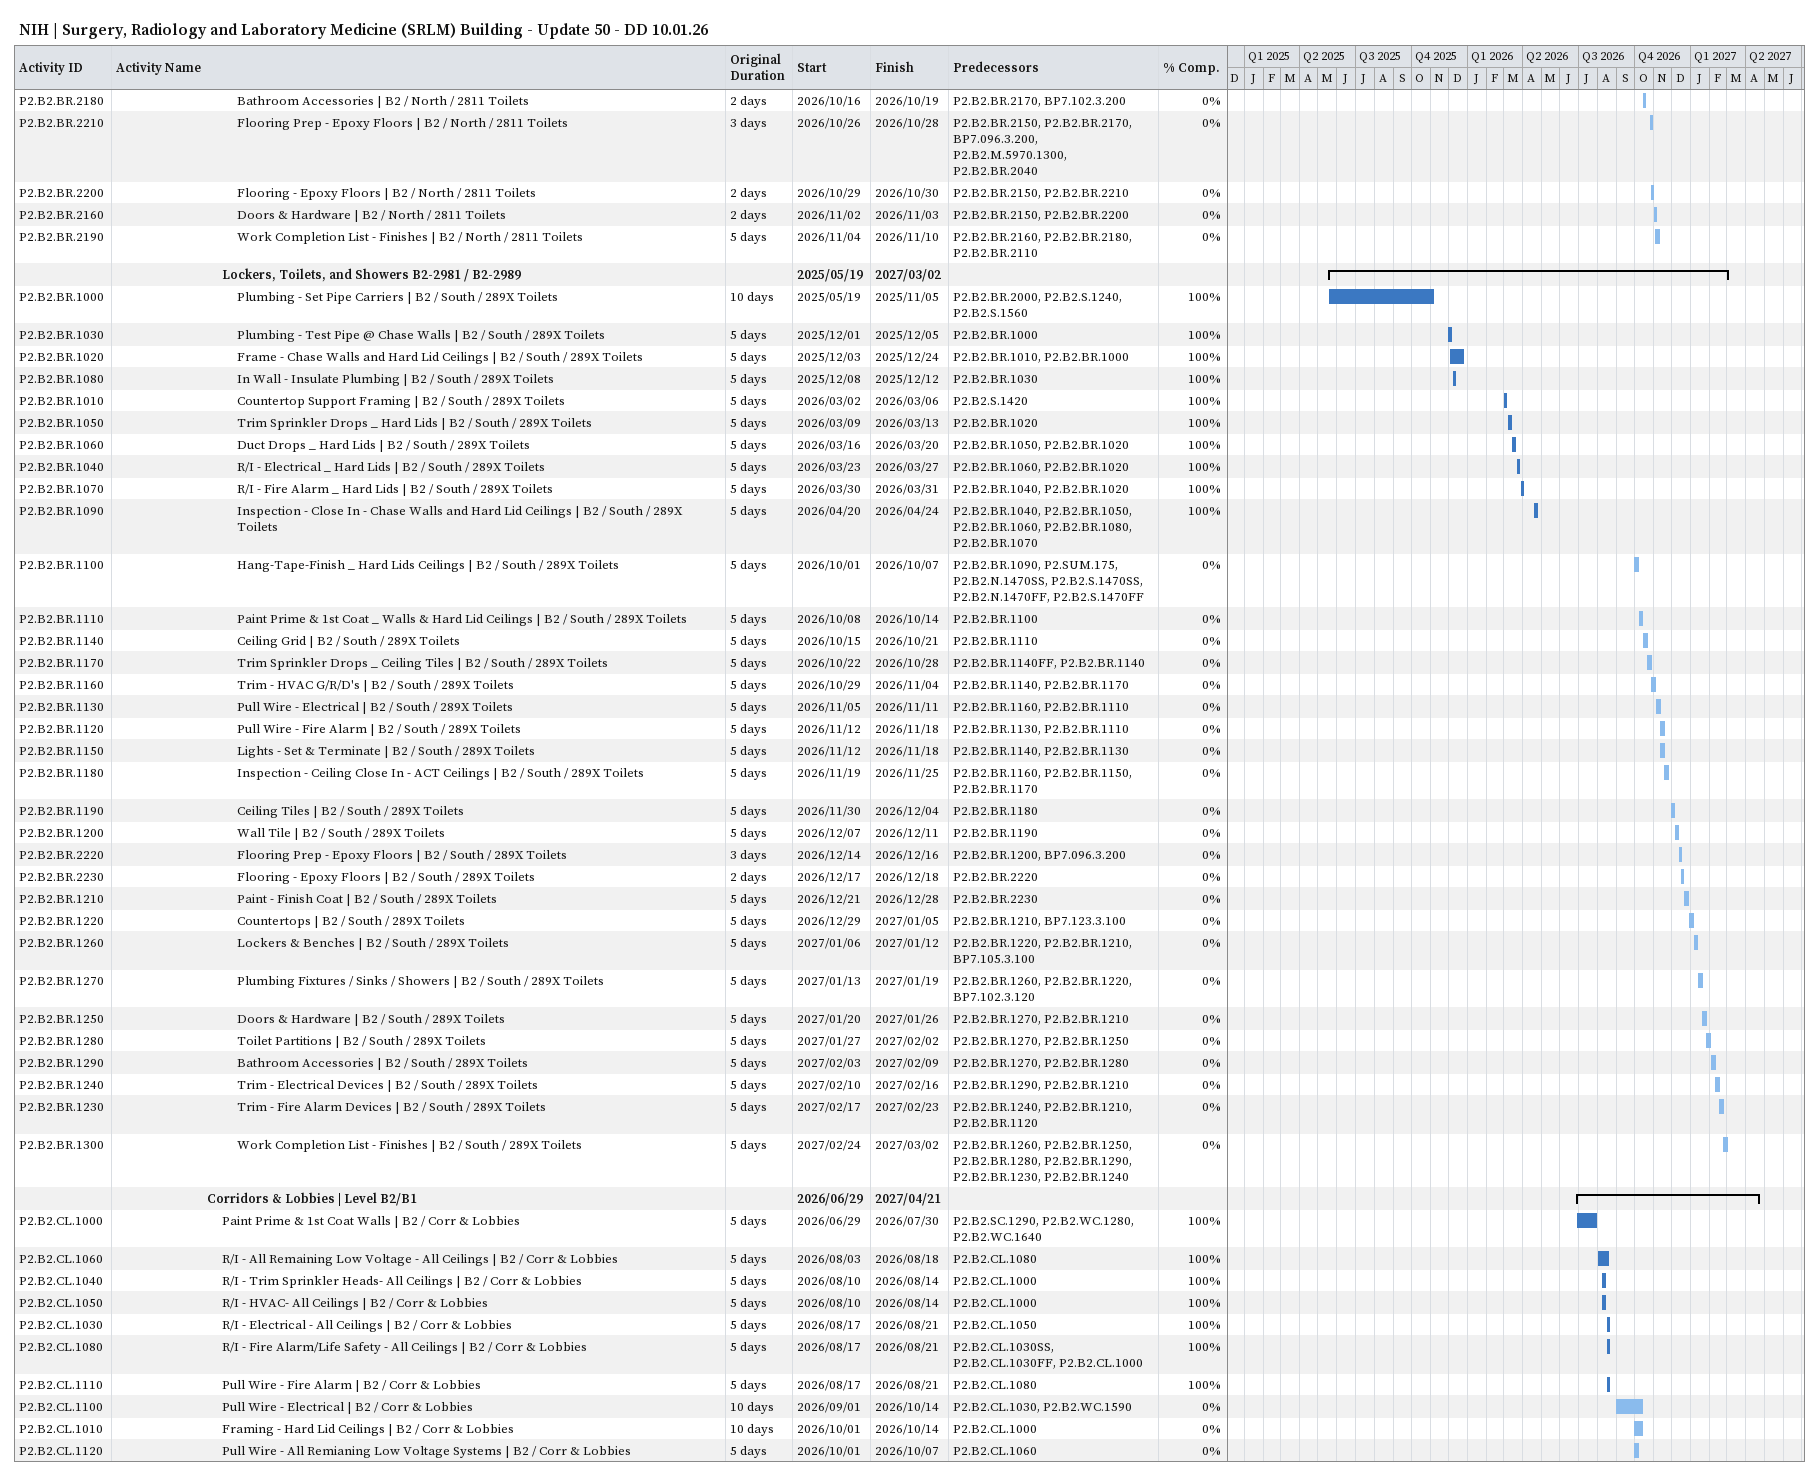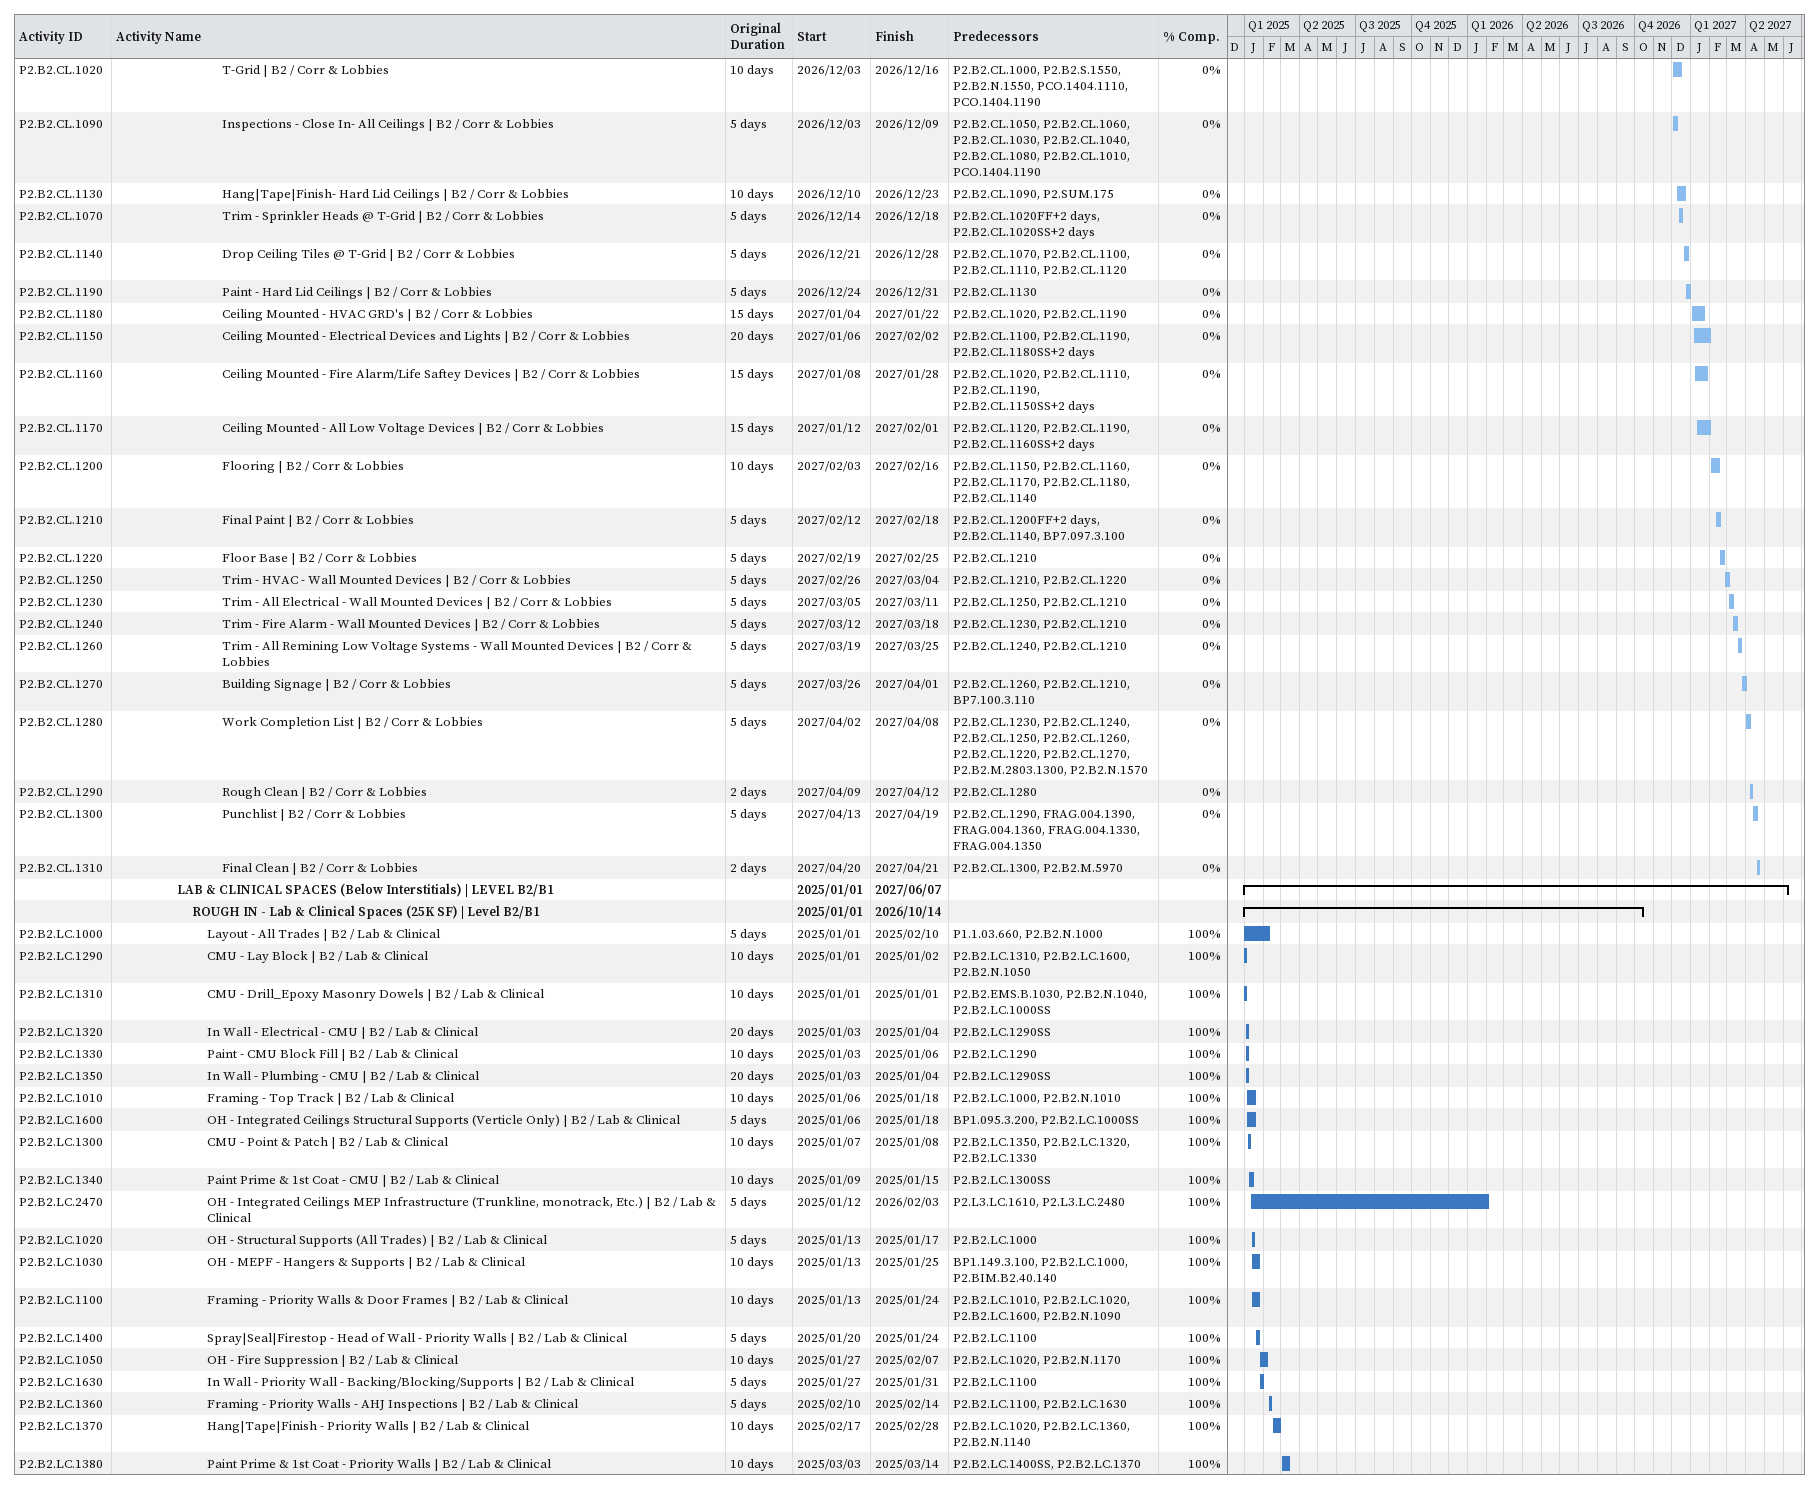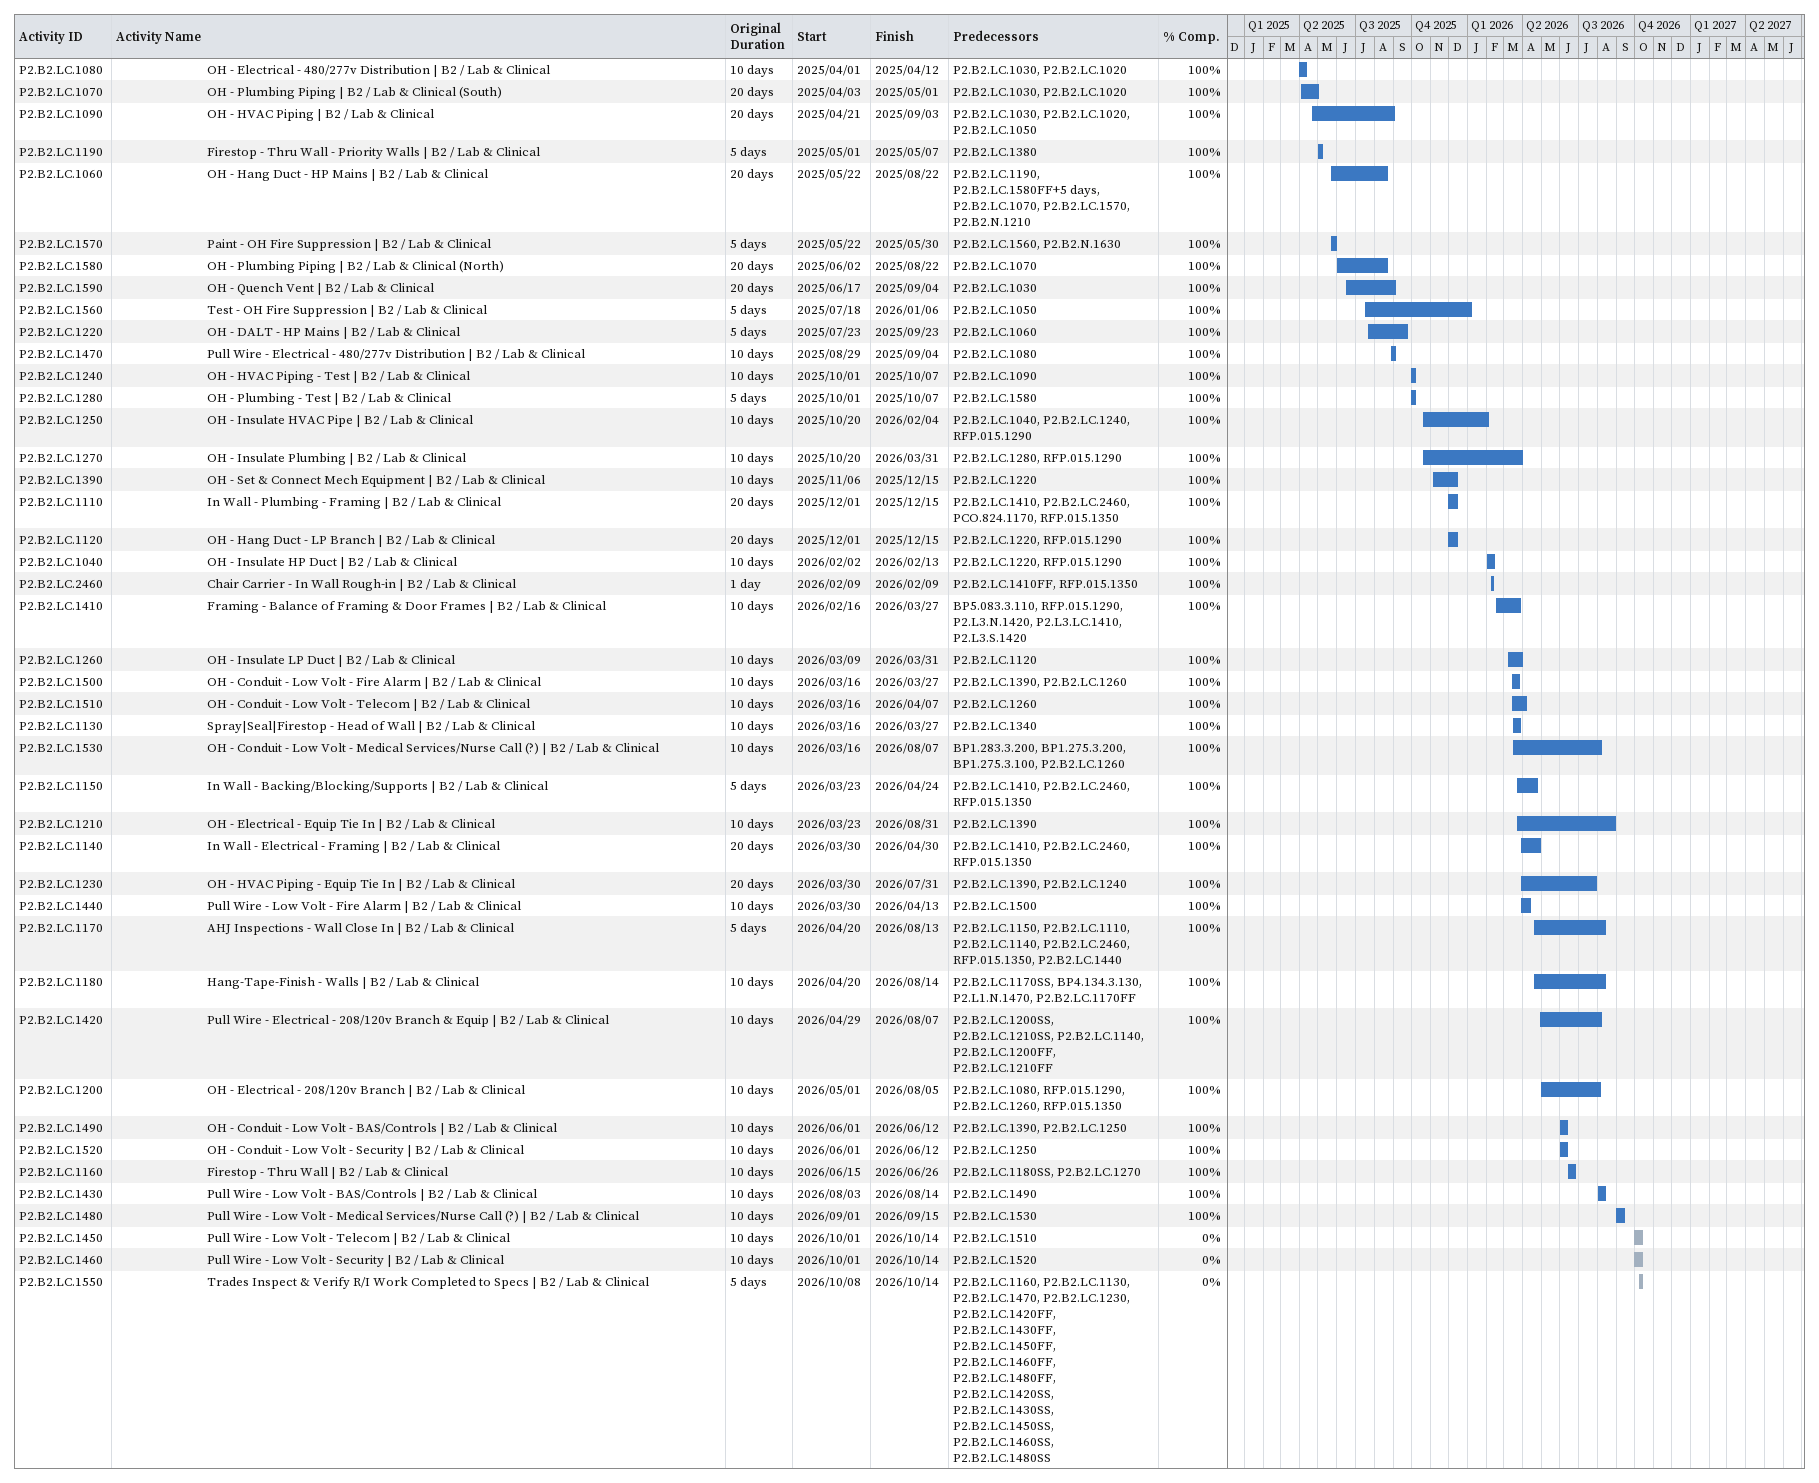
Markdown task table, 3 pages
NIH | Surgery, Radiology and Laboratory Medicine (SRLM) Building - Update 50 - DD 10.01.26

| ID | Level | Task | Original duration | Start | Finish | Predecessors | % complete |
|---|---|---|---|---|---|---|---|
| P2.B2.BR.2180 | 9 | Bathroom Accessories \| B2 / North / 2811 Toilets | 2d | 2026-10-16 | 2026-10-19 | P2.B2.BR.2170, BP7.102.3.200 | 0 |
| P2.B2.BR.2210 | 9 | Flooring Prep - Epoxy Floors \| B2 / North / 2811 Toilets | 3d | 2026-10-26 | 2026-10-28 | P2.B2.BR.2150, P2.B2.BR.2170, BP7.096.3.200, P2.B2.M.5970.1300, P2.B2.BR.2040 | 0 |
| P2.B2.BR.2200 | 9 | Flooring - Epoxy Floors \| B2 / North / 2811 Toilets | 2d | 2026-10-29 | 2026-10-30 | P2.B2.BR.2150, P2.B2.BR.2210 | 0 |
| P2.B2.BR.2160 | 9 | Doors & Hardware \| B2 / North / 2811 Toilets | 2d | 2026-11-02 | 2026-11-03 | P2.B2.BR.2150, P2.B2.BR.2200 | 0 |
| P2.B2.BR.2190 | 9 | Work Completion List - Finishes \| B2 / North / 2811 Toilets | 5d | 2026-11-04 | 2026-11-10 | P2.B2.BR.2160, P2.B2.BR.2180, P2.B2.BR.2110 | 0 |
|  | 8 | **Lockers, Toilets, and Showers B2-2981 / B2-2989** |  | 2025-05-19 | 2027-03-02 |  |  |
| P2.B2.BR.1000 | 9 | Plumbing - Set Pipe Carriers \| B2 / South / 289X Toilets | 10d | 2025-05-19 | 2025-11-05 | P2.B2.BR.2000, P2.B2.S.1240, P2.B2.S.1560 | 100 |
| P2.B2.BR.1030 | 9 | Plumbing - Test Pipe @ Chase Walls \| B2 / South / 289X Toilets | 5d | 2025-12-01 | 2025-12-05 | P2.B2.BR.1000 | 100 |
| P2.B2.BR.1020 | 9 | Frame - Chase Walls and Hard Lid Ceilings \| B2 / South / 289X Toilets | 5d | 2025-12-03 | 2025-12-24 | P2.B2.BR.1010, P2.B2.BR.1000 | 100 |
| P2.B2.BR.1080 | 9 | In Wall - Insulate Plumbing \| B2 / South / 289X Toilets | 5d | 2025-12-08 | 2025-12-12 | P2.B2.BR.1030 | 100 |
| P2.B2.BR.1010 | 9 | Countertop Support Framing \| B2 / South / 289X Toilets | 5d | 2026-03-02 | 2026-03-06 | P2.B2.S.1420 | 100 |
| P2.B2.BR.1050 | 9 | Trim Sprinkler Drops _ Hard Lids \| B2 / South / 289X Toilets | 5d | 2026-03-09 | 2026-03-13 | P2.B2.BR.1020 | 100 |
| P2.B2.BR.1060 | 9 | Duct Drops _ Hard Lids \| B2 / South / 289X Toilets | 5d | 2026-03-16 | 2026-03-20 | P2.B2.BR.1050, P2.B2.BR.1020 | 100 |
| P2.B2.BR.1040 | 9 | R/I - Electrical _ Hard Lids \| B2 / South / 289X Toilets | 5d | 2026-03-23 | 2026-03-27 | P2.B2.BR.1060, P2.B2.BR.1020 | 100 |
| P2.B2.BR.1070 | 9 | R/I - Fire Alarm _ Hard Lids \| B2 / South / 289X Toilets | 5d | 2026-03-30 | 2026-03-31 | P2.B2.BR.1040, P2.B2.BR.1020 | 100 |
| P2.B2.BR.1090 | 9 | Inspection - Close In - Chase Walls and Hard Lid Ceilings \| B2 / South / 289X Toilets | 5d | 2026-04-20 | 2026-04-24 | P2.B2.BR.1040, P2.B2.BR.1050, P2.B2.BR.1060, P2.B2.BR.1080, P2.B2.BR.1070 | 100 |
| P2.B2.BR.1100 | 9 | Hang-Tape-Finish _ Hard Lids Ceilings \| B2 / South / 289X Toilets | 5d | 2026-10-01 | 2026-10-07 | P2.B2.BR.1090, P2.SUM.175, P2.B2.N.1470SS, P2.B2.S.1470SS, P2.B2.N.1470FF, P2.B2.S.1470FF | 0 |
| P2.B2.BR.1110 | 9 | Paint Prime & 1st Coat _ Walls & Hard Lid Ceilings \| B2 / South / 289X Toilets | 5d | 2026-10-08 | 2026-10-14 | P2.B2.BR.1100 | 0 |
| P2.B2.BR.1140 | 9 | Ceiling Grid \| B2 / South / 289X Toilets | 5d | 2026-10-15 | 2026-10-21 | P2.B2.BR.1110 | 0 |
| P2.B2.BR.1170 | 9 | Trim Sprinkler Drops _ Ceiling Tiles \| B2 / South / 289X Toilets | 5d | 2026-10-22 | 2026-10-28 | P2.B2.BR.1140FF, P2.B2.BR.1140 | 0 |
| P2.B2.BR.1160 | 9 | Trim - HVAC G/R/D's \| B2 / South / 289X Toilets | 5d | 2026-10-29 | 2026-11-04 | P2.B2.BR.1140, P2.B2.BR.1170 | 0 |
| P2.B2.BR.1130 | 9 | Pull Wire - Electrical \| B2 / South / 289X Toilets | 5d | 2026-11-05 | 2026-11-11 | P2.B2.BR.1160, P2.B2.BR.1110 | 0 |
| P2.B2.BR.1120 | 9 | Pull Wire - Fire Alarm \| B2 / South / 289X Toilets | 5d | 2026-11-12 | 2026-11-18 | P2.B2.BR.1130, P2.B2.BR.1110 | 0 |
| P2.B2.BR.1150 | 9 | Lights - Set & Terminate \| B2 / South / 289X Toilets | 5d | 2026-11-12 | 2026-11-18 | P2.B2.BR.1140, P2.B2.BR.1130 | 0 |
| P2.B2.BR.1180 | 9 | Inspection - Ceiling Close In - ACT Ceilings \| B2 / South / 289X Toilets | 5d | 2026-11-19 | 2026-11-25 | P2.B2.BR.1160, P2.B2.BR.1150, P2.B2.BR.1170 | 0 |
| P2.B2.BR.1190 | 9 | Ceiling Tiles \| B2 / South / 289X Toilets | 5d | 2026-11-30 | 2026-12-04 | P2.B2.BR.1180 | 0 |
| P2.B2.BR.1200 | 9 | Wall Tile \| B2 / South / 289X Toilets | 5d | 2026-12-07 | 2026-12-11 | P2.B2.BR.1190 | 0 |
| P2.B2.BR.2220 | 9 | Flooring Prep - Epoxy Floors \| B2 / South / 289X Toilets | 3d | 2026-12-14 | 2026-12-16 | P2.B2.BR.1200, BP7.096.3.200 | 0 |
| P2.B2.BR.2230 | 9 | Flooring - Epoxy Floors \| B2 / South / 289X Toilets | 2d | 2026-12-17 | 2026-12-18 | P2.B2.BR.2220 | 0 |
| P2.B2.BR.1210 | 9 | Paint - Finish Coat \| B2 / South / 289X Toilets | 5d | 2026-12-21 | 2026-12-28 | P2.B2.BR.2230 | 0 |
| P2.B2.BR.1220 | 9 | Countertops \| B2 / South / 289X Toilets | 5d | 2026-12-29 | 2027-01-05 | P2.B2.BR.1210, BP7.123.3.100 | 0 |
| P2.B2.BR.1260 | 9 | Lockers & Benches \| B2 / South / 289X Toilets | 5d | 2027-01-06 | 2027-01-12 | P2.B2.BR.1220, P2.B2.BR.1210, BP7.105.3.100 | 0 |
| P2.B2.BR.1270 | 9 | Plumbing Fixtures / Sinks / Showers \| B2 / South / 289X Toilets | 5d | 2027-01-13 | 2027-01-19 | P2.B2.BR.1260, P2.B2.BR.1220, BP7.102.3.120 | 0 |
| P2.B2.BR.1250 | 9 | Doors & Hardware \| B2 / South / 289X Toilets | 5d | 2027-01-20 | 2027-01-26 | P2.B2.BR.1270, P2.B2.BR.1210 | 0 |
| P2.B2.BR.1280 | 9 | Toilet Partitions \| B2 / South / 289X Toilets | 5d | 2027-01-27 | 2027-02-02 | P2.B2.BR.1270, P2.B2.BR.1250 | 0 |
| P2.B2.BR.1290 | 9 | Bathroom Accessories \| B2 / South / 289X Toilets | 5d | 2027-02-03 | 2027-02-09 | P2.B2.BR.1270, P2.B2.BR.1280 | 0 |
| P2.B2.BR.1240 | 9 | Trim - Electrical Devices \| B2 / South / 289X Toilets | 5d | 2027-02-10 | 2027-02-16 | P2.B2.BR.1290, P2.B2.BR.1210 | 0 |
| P2.B2.BR.1230 | 9 | Trim - Fire Alarm Devices \| B2 / South / 289X Toilets | 5d | 2027-02-17 | 2027-02-23 | P2.B2.BR.1240, P2.B2.BR.1210, P2.B2.BR.1120 | 0 |
| P2.B2.BR.1300 | 9 | Work Completion List - Finishes \| B2 / South / 289X Toilets | 5d | 2027-02-24 | 2027-03-02 | P2.B2.BR.1260, P2.B2.BR.1250, P2.B2.BR.1280, P2.B2.BR.1290, P2.B2.BR.1230, P2.B2.BR.1240 | 0 |
|  | 7 | **Corridors & Lobbies \| Level B2/B1** |  | 2026-06-29 | 2027-04-21 |  |  |
| P2.B2.CL.1000 | 8 | Paint Prime & 1st Coat Walls \| B2 / Corr & Lobbies | 5d | 2026-06-29 | 2026-07-30 | P2.B2.SC.1290, P2.B2.WC.1280, P2.B2.WC.1640 | 100 |
| P2.B2.CL.1060 | 8 | R/I - All Remaining Low Voltage - All Ceilings \| B2 / Corr & Lobbies | 5d | 2026-08-03 | 2026-08-18 | P2.B2.CL.1080 | 100 |
| P2.B2.CL.1040 | 8 | R/I - Trim Sprinkler Heads- All Ceilings \| B2 / Corr & Lobbies | 5d | 2026-08-10 | 2026-08-14 | P2.B2.CL.1000 | 100 |
| P2.B2.CL.1050 | 8 | R/I - HVAC- All Ceilings \| B2 / Corr & Lobbies | 5d | 2026-08-10 | 2026-08-14 | P2.B2.CL.1000 | 100 |
| P2.B2.CL.1030 | 8 | R/I - Electrical - All Ceilings \| B2 / Corr & Lobbies | 5d | 2026-08-17 | 2026-08-21 | P2.B2.CL.1050 | 100 |
| P2.B2.CL.1080 | 8 | R/I - Fire Alarm/Life Safety - All Ceilings \| B2 / Corr & Lobbies | 5d | 2026-08-17 | 2026-08-21 | P2.B2.CL.1030SS, P2.B2.CL.1030FF, P2.B2.CL.1000 | 100 |
| P2.B2.CL.1110 | 8 | Pull Wire - Fire Alarm \| B2 / Corr & Lobbies | 5d | 2026-08-17 | 2026-08-21 | P2.B2.CL.1080 | 100 |
| P2.B2.CL.1100 | 8 | Pull Wire - Electrical \| B2 / Corr & Lobbies | 10d | 2026-09-01 | 2026-10-14 | P2.B2.CL.1030, P2.B2.WC.1590 | 0 |
| P2.B2.CL.1010 | 8 | Framing - Hard Lid Ceilings \| B2 / Corr & Lobbies | 10d | 2026-10-01 | 2026-10-14 | P2.B2.CL.1000 | 0 |
| P2.B2.CL.1120 | 8 | Pull Wire - All Remianing Low Voltage Systems \| B2 / Corr & Lobbies | 5d | 2026-10-01 | 2026-10-07 | P2.B2.CL.1060 | 0 |
| P2.B2.CL.1020 | 8 | T-Grid \| B2 / Corr & Lobbies | 10d | 2026-12-03 | 2026-12-16 | P2.B2.CL.1000, P2.B2.S.1550, P2.B2.N.1550, PCO.1404.1110, PCO.1404.1190 | 0 |
| P2.B2.CL.1090 | 8 | Inspections - Close In- All Ceilings \| B2 / Corr & Lobbies | 5d | 2026-12-03 | 2026-12-09 | P2.B2.CL.1050, P2.B2.CL.1060, P2.B2.CL.1030, P2.B2.CL.1040, P2.B2.CL.1080, P2.B2.CL.1010, PCO.1404.1190 | 0 |
| P2.B2.CL.1130 | 8 | Hang\|Tape\|Finish- Hard Lid Ceilings \| B2 / Corr & Lobbies | 10d | 2026-12-10 | 2026-12-23 | P2.B2.CL.1090, P2.SUM.175 | 0 |
| P2.B2.CL.1070 | 8 | Trim - Sprinkler Heads @ T-Grid \| B2 / Corr & Lobbies | 5d | 2026-12-14 | 2026-12-18 | P2.B2.CL.1020FF+2d, P2.B2.CL.1020SS+2d | 0 |
| P2.B2.CL.1140 | 8 | Drop Ceiling Tiles @ T-Grid \| B2 / Corr & Lobbies | 5d | 2026-12-21 | 2026-12-28 | P2.B2.CL.1070, P2.B2.CL.1100, P2.B2.CL.1110, P2.B2.CL.1120 | 0 |
| P2.B2.CL.1190 | 8 | Paint - Hard Lid Ceilings \| B2 / Corr & Lobbies | 5d | 2026-12-24 | 2026-12-31 | P2.B2.CL.1130 | 0 |
| P2.B2.CL.1180 | 8 | Ceiling Mounted - HVAC GRD's \| B2 / Corr & Lobbies | 15d | 2027-01-04 | 2027-01-22 | P2.B2.CL.1020, P2.B2.CL.1190 | 0 |
| P2.B2.CL.1150 | 8 | Ceiling Mounted - Electrical Devices and Lights \| B2 / Corr & Lobbies | 20d | 2027-01-06 | 2027-02-02 | P2.B2.CL.1100, P2.B2.CL.1190, P2.B2.CL.1180SS+2d | 0 |
| P2.B2.CL.1160 | 8 | Ceiling Mounted - Fire Alarm/Life Saftey Devices \| B2 / Corr & Lobbies | 15d | 2027-01-08 | 2027-01-28 | P2.B2.CL.1020, P2.B2.CL.1110, P2.B2.CL.1190, P2.B2.CL.1150SS+2d | 0 |
| P2.B2.CL.1170 | 8 | Ceiling Mounted - All Low Voltage Devices \| B2 / Corr & Lobbies | 15d | 2027-01-12 | 2027-02-01 | P2.B2.CL.1120, P2.B2.CL.1190, P2.B2.CL.1160SS+2d | 0 |
| P2.B2.CL.1200 | 8 | Flooring \| B2 / Corr & Lobbies | 10d | 2027-02-03 | 2027-02-16 | P2.B2.CL.1150, P2.B2.CL.1160, P2.B2.CL.1170, P2.B2.CL.1180, P2.B2.CL.1140 | 0 |
| P2.B2.CL.1210 | 8 | Final Paint \| B2 / Corr & Lobbies | 5d | 2027-02-12 | 2027-02-18 | P2.B2.CL.1200FF+2d, P2.B2.CL.1140, BP7.097.3.100 | 0 |
| P2.B2.CL.1220 | 8 | Floor Base \| B2 / Corr & Lobbies | 5d | 2027-02-19 | 2027-02-25 | P2.B2.CL.1210 | 0 |
| P2.B2.CL.1250 | 8 | Trim - HVAC - Wall Mounted Devices \| B2 / Corr & Lobbies | 5d | 2027-02-26 | 2027-03-04 | P2.B2.CL.1210, P2.B2.CL.1220 | 0 |
| P2.B2.CL.1230 | 8 | Trim - All Electrical - Wall Mounted Devices \| B2 / Corr & Lobbies | 5d | 2027-03-05 | 2027-03-11 | P2.B2.CL.1250, P2.B2.CL.1210 | 0 |
| P2.B2.CL.1240 | 8 | Trim - Fire Alarm - Wall Mounted Devices \| B2 / Corr & Lobbies | 5d | 2027-03-12 | 2027-03-18 | P2.B2.CL.1230, P2.B2.CL.1210 | 0 |
| P2.B2.CL.1260 | 8 | Trim - All Remining Low Voltage Systems - Wall Mounted Devices \| B2 / Corr & Lobbies | 5d | 2027-03-19 | 2027-03-25 | P2.B2.CL.1240, P2.B2.CL.1210 | 0 |
| P2.B2.CL.1270 | 8 | Building Signage \| B2 / Corr & Lobbies | 5d | 2027-03-26 | 2027-04-01 | P2.B2.CL.1260, P2.B2.CL.1210, BP7.100.3.110 | 0 |
| P2.B2.CL.1280 | 8 | Work Completion List \| B2 / Corr & Lobbies | 5d | 2027-04-02 | 2027-04-08 | P2.B2.CL.1230, P2.B2.CL.1240, P2.B2.CL.1250, P2.B2.CL.1260, P2.B2.CL.1220, P2.B2.CL.1270, P2.B2.M.2803.1300, P2.B2.N.1570 | 0 |
| P2.B2.CL.1290 | 8 | Rough Clean \| B2 / Corr & Lobbies | 2d | 2027-04-09 | 2027-04-12 | P2.B2.CL.1280 | 0 |
| P2.B2.CL.1300 | 8 | Punchlist \| B2 / Corr & Lobbies | 5d | 2027-04-13 | 2027-04-19 | P2.B2.CL.1290, FRAG.004.1390, FRAG.004.1360, FRAG.004.1330, FRAG.004.1350 | 0 |
| P2.B2.CL.1310 | 8 | Final Clean \| B2 / Corr & Lobbies | 2d | 2027-04-20 | 2027-04-21 | P2.B2.CL.1300, P2.B2.M.5970 | 0 |
|  | 5 | **LAB & CLINICAL SPACES (Below Interstitials) \| LEVEL B2/B1** |  | 2025-01-01 | 2027-06-07 |  |  |
|  | 6 | **ROUGH IN - Lab & Clinical Spaces (25K SF) \| Level B2/B1** |  | 2025-01-01 | 2026-10-14 |  |  |
| P2.B2.LC.1000 | 7 | Layout - All Trades \| B2 / Lab & Clinical | 5d | 2025-01-01 | 2025-02-10 | P1.1.03.660, P2.B2.N.1000 | 100 |
| P2.B2.LC.1290 | 7 | CMU - Lay Block \| B2 / Lab & Clinical | 10d | 2025-01-01 | 2025-01-02 | P2.B2.LC.1310, P2.B2.LC.1600, P2.B2.N.1050 | 100 |
| P2.B2.LC.1310 | 7 | CMU - Drill_Epoxy Masonry Dowels \| B2 / Lab & Clinical | 10d | 2025-01-01 | 2025-01-01 | P2.B2.EMS.B.1030, P2.B2.N.1040, P2.B2.LC.1000SS | 100 |
| P2.B2.LC.1320 | 7 | In Wall - Electrical - CMU \| B2 / Lab & Clinical | 20d | 2025-01-03 | 2025-01-04 | P2.B2.LC.1290SS | 100 |
| P2.B2.LC.1330 | 7 | Paint - CMU Block Fill \| B2 / Lab & Clinical | 10d | 2025-01-03 | 2025-01-06 | P2.B2.LC.1290 | 100 |
| P2.B2.LC.1350 | 7 | In Wall - Plumbing - CMU \| B2 / Lab & Clinical | 20d | 2025-01-03 | 2025-01-04 | P2.B2.LC.1290SS | 100 |
| P2.B2.LC.1010 | 7 | Framing - Top Track \| B2 / Lab & Clinical | 10d | 2025-01-06 | 2025-01-18 | P2.B2.LC.1000, P2.B2.N.1010 | 100 |
| P2.B2.LC.1600 | 7 | OH - Integrated Ceilings Structural Supports (Verticle Only) \| B2 / Lab & Clinical | 5d | 2025-01-06 | 2025-01-18 | BP1.095.3.200, P2.B2.LC.1000SS | 100 |
| P2.B2.LC.1300 | 7 | CMU - Point & Patch \| B2 / Lab & Clinical | 10d | 2025-01-07 | 2025-01-08 | P2.B2.LC.1350, P2.B2.LC.1320, P2.B2.LC.1330 | 100 |
| P2.B2.LC.1340 | 7 | Paint Prime & 1st Coat - CMU \| B2 / Lab & Clinical | 10d | 2025-01-09 | 2025-01-15 | P2.B2.LC.1300SS | 100 |
| P2.B2.LC.2470 | 7 | OH - Integrated Ceilings MEP Infrastructure (Trunkline, monotrack, Etc.) \| B2 / Lab & Clinical | 5d | 2025-01-12 | 2026-02-03 | P2.L3.LC.1610, P2.L3.LC.2480 | 100 |
| P2.B2.LC.1020 | 7 | OH - Structural Supports (All Trades) \| B2 / Lab & Clinical | 5d | 2025-01-13 | 2025-01-17 | P2.B2.LC.1000 | 100 |
| P2.B2.LC.1030 | 7 | OH - MEPF - Hangers & Supports \| B2 / Lab & Clinical | 10d | 2025-01-13 | 2025-01-25 | BP1.149.3.100, P2.B2.LC.1000, P2.BIM.B2.40.140 | 100 |
| P2.B2.LC.1100 | 7 | Framing - Priority Walls & Door Frames \| B2 / Lab & Clinical | 10d | 2025-01-13 | 2025-01-24 | P2.B2.LC.1010, P2.B2.LC.1020, P2.B2.LC.1600, P2.B2.N.1090 | 100 |
| P2.B2.LC.1400 | 7 | Spray\|Seal\|Firestop - Head of Wall - Priority Walls \| B2 / Lab & Clinical | 5d | 2025-01-20 | 2025-01-24 | P2.B2.LC.1100 | 100 |
| P2.B2.LC.1050 | 7 | OH - Fire Suppression \| B2 / Lab & Clinical | 10d | 2025-01-27 | 2025-02-07 | P2.B2.LC.1020, P2.B2.N.1170 | 100 |
| P2.B2.LC.1630 | 7 | In Wall - Priority Wall - Backing/Blocking/Supports \| B2 / Lab & Clinical | 5d | 2025-01-27 | 2025-01-31 | P2.B2.LC.1100 | 100 |
| P2.B2.LC.1360 | 7 | Framing - Priority Walls - AHJ Inspections \| B2 / Lab & Clinical | 5d | 2025-02-10 | 2025-02-14 | P2.B2.LC.1100, P2.B2.LC.1630 | 100 |
| P2.B2.LC.1370 | 7 | Hang\|Tape\|Finish - Priority Walls \| B2 / Lab & Clinical | 10d | 2025-02-17 | 2025-02-28 | P2.B2.LC.1020, P2.B2.LC.1360, P2.B2.N.1140 | 100 |
| P2.B2.LC.1380 | 7 | Paint Prime & 1st Coat - Priority Walls \| B2 / Lab & Clinical | 10d | 2025-03-03 | 2025-03-14 | P2.B2.LC.1400SS, P2.B2.LC.1370 | 100 |
| P2.B2.LC.1080 | 7 | OH - Electrical - 480/277v Distribution \| B2 / Lab & Clinical | 10d | 2025-04-01 | 2025-04-12 | P2.B2.LC.1030, P2.B2.LC.1020 | 100 |
| P2.B2.LC.1070 | 7 | OH - Plumbing Piping \| B2 / Lab & Clinical (South) | 20d | 2025-04-03 | 2025-05-01 | P2.B2.LC.1030, P2.B2.LC.1020 | 100 |
| P2.B2.LC.1090 | 7 | OH - HVAC Piping \| B2 / Lab & Clinical | 20d | 2025-04-21 | 2025-09-03 | P2.B2.LC.1030, P2.B2.LC.1020, P2.B2.LC.1050 | 100 |
| P2.B2.LC.1190 | 7 | Firestop - Thru Wall - Priority Walls \| B2 / Lab & Clinical | 5d | 2025-05-01 | 2025-05-07 | P2.B2.LC.1380 | 100 |
| P2.B2.LC.1060 | 7 | OH - Hang Duct - HP Mains \| B2 / Lab & Clinical | 20d | 2025-05-22 | 2025-08-22 | P2.B2.LC.1190, P2.B2.LC.1580FF+5d, P2.B2.LC.1070, P2.B2.LC.1570, P2.B2.N.1210 | 100 |
| P2.B2.LC.1570 | 7 | Paint - OH Fire Suppression \| B2 / Lab & Clinical | 5d | 2025-05-22 | 2025-05-30 | P2.B2.LC.1560, P2.B2.N.1630 | 100 |
| P2.B2.LC.1580 | 7 | OH - Plumbing Piping \| B2 / Lab & Clinical (North) | 20d | 2025-06-02 | 2025-08-22 | P2.B2.LC.1070 | 100 |
| P2.B2.LC.1590 | 7 | OH - Quench Vent \| B2 / Lab & Clinical | 20d | 2025-06-17 | 2025-09-04 | P2.B2.LC.1030 | 100 |
| P2.B2.LC.1560 | 7 | Test - OH Fire Suppression \| B2 / Lab & Clinical | 5d | 2025-07-18 | 2026-01-06 | P2.B2.LC.1050 | 100 |
| P2.B2.LC.1220 | 7 | OH - DALT - HP Mains \| B2 / Lab & Clinical | 5d | 2025-07-23 | 2025-09-23 | P2.B2.LC.1060 | 100 |
| P2.B2.LC.1470 | 7 | Pull Wire - Electrical - 480/277v Distribution \| B2 / Lab & Clinical | 10d | 2025-08-29 | 2025-09-04 | P2.B2.LC.1080 | 100 |
| P2.B2.LC.1240 | 7 | OH - HVAC Piping - Test \| B2 / Lab & Clinical | 10d | 2025-10-01 | 2025-10-07 | P2.B2.LC.1090 | 100 |
| P2.B2.LC.1280 | 7 | OH - Plumbing - Test \| B2 / Lab & Clinical | 5d | 2025-10-01 | 2025-10-07 | P2.B2.LC.1580 | 100 |
| P2.B2.LC.1250 | 7 | OH - Insulate HVAC Pipe \| B2 / Lab & Clinical | 10d | 2025-10-20 | 2026-02-04 | P2.B2.LC.1040, P2.B2.LC.1240, RFP.015.1290 | 100 |
| P2.B2.LC.1270 | 7 | OH - Insulate Plumbing \| B2 / Lab & Clinical | 10d | 2025-10-20 | 2026-03-31 | P2.B2.LC.1280, RFP.015.1290 | 100 |
| P2.B2.LC.1390 | 7 | OH - Set & Connect Mech Equipment \| B2 / Lab & Clinical | 10d | 2025-11-06 | 2025-12-15 | P2.B2.LC.1220 | 100 |
| P2.B2.LC.1110 | 7 | In Wall - Plumbing - Framing \| B2 / Lab & Clinical | 20d | 2025-12-01 | 2025-12-15 | P2.B2.LC.1410, P2.B2.LC.2460, PCO.824.1170, RFP.015.1350 | 100 |
| P2.B2.LC.1120 | 7 | OH - Hang Duct - LP Branch \| B2 / Lab & Clinical | 20d | 2025-12-01 | 2025-12-15 | P2.B2.LC.1220, RFP.015.1290 | 100 |
| P2.B2.LC.1040 | 7 | OH - Insulate HP Duct \| B2 / Lab & Clinical | 10d | 2026-02-02 | 2026-02-13 | P2.B2.LC.1220, RFP.015.1290 | 100 |
| P2.B2.LC.2460 | 7 | Chair Carrier - In Wall Rough-in \| B2 / Lab & Clinical | 1d | 2026-02-09 | 2026-02-09 | P2.B2.LC.1410FF, RFP.015.1350 | 100 |
| P2.B2.LC.1410 | 7 | Framing - Balance of Framing & Door Frames \| B2 / Lab & Clinical | 10d | 2026-02-16 | 2026-03-27 | BP5.083.3.110, RFP.015.1290, P2.L3.N.1420, P2.L3.LC.1410, P2.L3.S.1420 | 100 |
| P2.B2.LC.1260 | 7 | OH - Insulate LP Duct \| B2 / Lab & Clinical | 10d | 2026-03-09 | 2026-03-31 | P2.B2.LC.1120 | 100 |
| P2.B2.LC.1500 | 7 | OH - Conduit - Low Volt - Fire Alarm \| B2 / Lab & Clinical | 10d | 2026-03-16 | 2026-03-27 | P2.B2.LC.1390, P2.B2.LC.1260 | 100 |
| P2.B2.LC.1510 | 7 | OH - Conduit - Low Volt - Telecom \| B2 / Lab & Clinical | 10d | 2026-03-16 | 2026-04-07 | P2.B2.LC.1260 | 100 |
| P2.B2.LC.1130 | 7 | Spray\|Seal\|Firestop - Head of Wall \| B2 / Lab & Clinical | 10d | 2026-03-16 | 2026-03-27 | P2.B2.LC.1340 | 100 |
| P2.B2.LC.1530 | 7 | OH - Conduit - Low Volt - Medical Services/Nurse Call (?) \| B2 / Lab & Clinical | 10d | 2026-03-16 | 2026-08-07 | BP1.283.3.200, BP1.275.3.200, BP1.275.3.100, P2.B2.LC.1260 | 100 |
| P2.B2.LC.1150 | 7 | In Wall - Backing/Blocking/Supports \| B2 / Lab & Clinical | 5d | 2026-03-23 | 2026-04-24 | P2.B2.LC.1410, P2.B2.LC.2460, RFP.015.1350 | 100 |
| P2.B2.LC.1210 | 7 | OH - Electrical - Equip Tie In \| B2 / Lab & Clinical | 10d | 2026-03-23 | 2026-08-31 | P2.B2.LC.1390 | 100 |
| P2.B2.LC.1140 | 7 | In Wall - Electrical - Framing \| B2 / Lab & Clinical | 20d | 2026-03-30 | 2026-04-30 | P2.B2.LC.1410, P2.B2.LC.2460, RFP.015.1350 | 100 |
| P2.B2.LC.1230 | 7 | OH - HVAC Piping - Equip Tie In \| B2 / Lab & Clinical | 20d | 2026-03-30 | 2026-07-31 | P2.B2.LC.1390, P2.B2.LC.1240 | 100 |
| P2.B2.LC.1440 | 7 | Pull Wire - Low Volt - Fire Alarm \| B2 / Lab & Clinical | 10d | 2026-03-30 | 2026-04-13 | P2.B2.LC.1500 | 100 |
| P2.B2.LC.1170 | 7 | AHJ Inspections - Wall Close In \| B2 / Lab & Clinical | 5d | 2026-04-20 | 2026-08-13 | P2.B2.LC.1150, P2.B2.LC.1110, P2.B2.LC.1140, P2.B2.LC.2460, RFP.015.1350, P2.B2.LC.1440 | 100 |
| P2.B2.LC.1180 | 7 | Hang-Tape-Finish - Walls \| B2 / Lab & Clinical | 10d | 2026-04-20 | 2026-08-14 | P2.B2.LC.1170SS, BP4.134.3.130, P2.L1.N.1470, P2.B2.LC.1170FF | 100 |
| P2.B2.LC.1420 | 7 | Pull Wire - Electrical - 208/120v Branch & Equip \| B2 / Lab & Clinical | 10d | 2026-04-29 | 2026-08-07 | P2.B2.LC.1200SS, P2.B2.LC.1210SS, P2.B2.LC.1140, P2.B2.LC.1200FF, P2.B2.LC.1210FF | 100 |
| P2.B2.LC.1200 | 7 | OH - Electrical - 208/120v Branch \| B2 / Lab & Clinical | 10d | 2026-05-01 | 2026-08-05 | P2.B2.LC.1080, RFP.015.1290, P2.B2.LC.1260, RFP.015.1350 | 100 |
| P2.B2.LC.1490 | 7 | OH - Conduit - Low Volt - BAS/Controls \| B2 / Lab & Clinical | 10d | 2026-06-01 | 2026-06-12 | P2.B2.LC.1390, P2.B2.LC.1250 | 100 |
| P2.B2.LC.1520 | 7 | OH - Conduit - Low Volt - Security \| B2 / Lab & Clinical | 10d | 2026-06-01 | 2026-06-12 | P2.B2.LC.1250 | 100 |
| P2.B2.LC.1160 | 7 | Firestop - Thru Wall \| B2 / Lab & Clinical | 10d | 2026-06-15 | 2026-06-26 | P2.B2.LC.1180SS, P2.B2.LC.1270 | 100 |
| P2.B2.LC.1430 | 7 | Pull Wire - Low Volt - BAS/Controls \| B2 / Lab & Clinical | 10d | 2026-08-03 | 2026-08-14 | P2.B2.LC.1490 | 100 |
| P2.B2.LC.1480 | 7 | Pull Wire - Low Volt - Medical Services/Nurse Call (?) \| B2 / Lab & Clinical | 10d | 2026-09-01 | 2026-09-15 | P2.B2.LC.1530 | 100 |
| P2.B2.LC.1450 | 7 | Pull Wire - Low Volt - Telecom \| B2 / Lab & Clinical | 10d | 2026-10-01 | 2026-10-14 | P2.B2.LC.1510 | 0 |
| P2.B2.LC.1460 | 7 | Pull Wire - Low Volt - Security \| B2 / Lab & Clinical | 10d | 2026-10-01 | 2026-10-14 | P2.B2.LC.1520 | 0 |
| P2.B2.LC.1550 | 7 | Trades Inspect & Verify R/I Work Completed to Specs \| B2 / Lab & Clinical | 5d | 2026-10-08 | 2026-10-14 | P2.B2.LC.1160, P2.B2.LC.1130, P2.B2.LC.1470, P2.B2.LC.1230, P2.B2.LC.1420FF, P2.B2.LC.1430FF, P2.B2.LC.1450FF, P2.B2.LC.1460FF, P2.B2.LC.1480FF, P2.B2.LC.1420SS, P2.B2.LC.1430SS, P2.B2.LC.1450SS, P2.B2.LC.1460SS, P2.B2.LC.1480SS | 0 |
